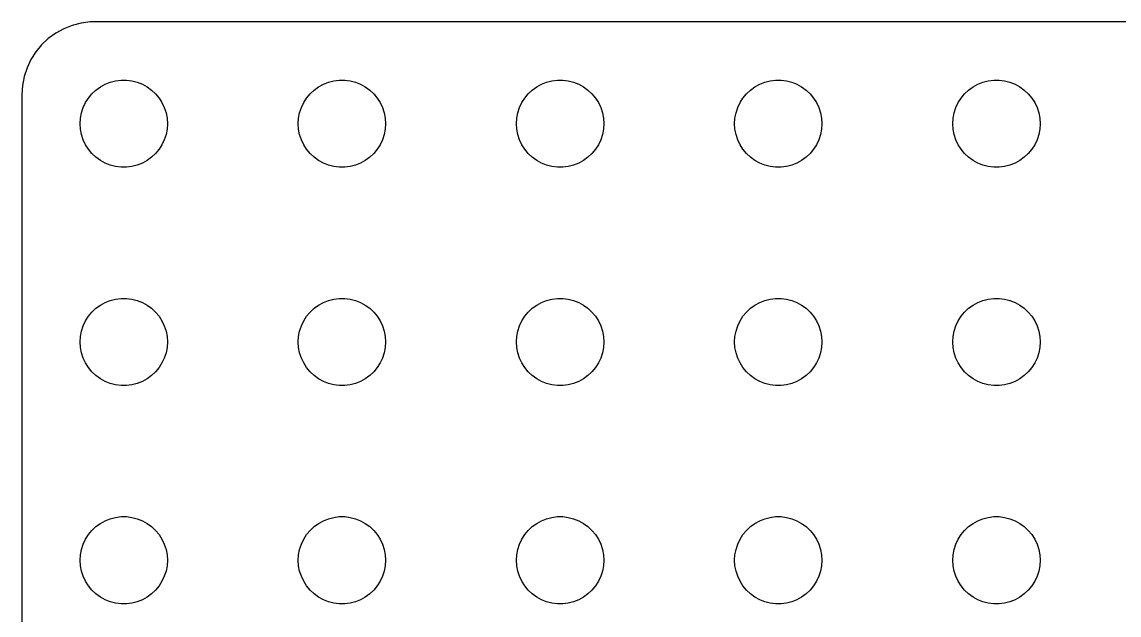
# Model space of a CAD drawing. Header units: metres. Extents: x -78 to 78, y -78 to 78.
# Drawn here: x -78.5 to -40.78, y 58.12 to 78.5 of the extents above; entities that cross this region are included whole.
import ezdxf

# ---------------------------------------------------------------- set-up
doc = ezdxf.new("R2010")
doc.units = ezdxf.units.M

msp = doc.modelspace()

# ---------------------------------------------------------------- linework, layer by layer
for p, q in [((-76.4684, 78.4557), (-76.7725, 78.3776)), ((-76.157, 78.4951), (-76.4684, 78.4557)), ((76.157, 78.4951), (-76.157, 78.4951)), ((-77.3396, 78.1108), (-77.5936, 77.9263)), ((-77.0644, 78.2621), (-77.3396, 78.1108)), ((-76.7725, 78.3776), (-77.0644, 78.2621)), ((-77.8224, 77.7114), (-78.0225, 77.4695)), ((-77.5936, 77.9263), (-77.8224, 77.7114)), ((-78.0225, 77.4695), (-78.1908, 77.2044)), ((-78.1908, 77.2044), (-78.3244, 76.9203)), ((-78.4214, 76.6217), (-78.4803, 76.3133)), ((-78.3244, 76.9203), (-78.4214, 76.6217)), ((-78.4803, 76.3133), (-78.5, 76)), ((-75.9561, 76.1558), (-75.8037, 76.2665)), ((-75.8037, 76.2665), (-75.6387, 76.3572)), ((-75.6387, 76.3572), (-75.4635, 76.4266)), ((-75.4635, 76.4266), (-75.2811, 76.4734)), ((-75.2811, 76.4734), (-75.0942, 76.497)), ((-75.0942, 76.497), (-74.9058, 76.497)), ((-74.9058, 76.497), (-74.7189, 76.4734)), ((-74.7189, 76.4734), (-74.5365, 76.4266)), ((-74.5365, 76.4266), (-74.3613, 76.3572)), ((-74.3613, 76.3572), (-74.1963, 76.2665)), ((-74.1963, 76.2665), (-74.0439, 76.1558)), ((-68.4561, 76.1558), (-68.3037, 76.2665)), ((-68.3037, 76.2665), (-68.1387, 76.3572)), ((-68.1387, 76.3572), (-67.9635, 76.4266)), ((-67.9635, 76.4266), (-67.7811, 76.4734)), ((-67.7811, 76.4734), (-67.5942, 76.497)), ((-67.5942, 76.497), (-67.4058, 76.497)), ((-67.4058, 76.497), (-67.2189, 76.4734)), ((-67.2189, 76.4734), (-67.0365, 76.4266)), ((-67.0365, 76.4266), (-66.8613, 76.3572)), ((-66.8613, 76.3572), (-66.6963, 76.2665)), ((-66.6963, 76.2665), (-66.5439, 76.1558)), ((-60.9561, 76.1558), (-60.8037, 76.2665)), ((-60.8037, 76.2665), (-60.6387, 76.3572)), ((-60.6387, 76.3572), (-60.4635, 76.4266)), ((-60.4635, 76.4266), (-60.2811, 76.4734)), ((-60.2811, 76.4734), (-60.0942, 76.497)), ((-60.0942, 76.497), (-59.9058, 76.497)), ((-59.9058, 76.497), (-59.7189, 76.4734)), ((-59.7189, 76.4734), (-59.5365, 76.4266)), ((-59.5365, 76.4266), (-59.3613, 76.3572)), ((-59.3613, 76.3572), (-59.1963, 76.2665)), ((-59.1963, 76.2665), (-59.0439, 76.1558)), ((-53.4561, 76.1558), (-53.3037, 76.2665)), ((-53.3037, 76.2665), (-53.1387, 76.3572)), ((-53.1387, 76.3572), (-52.9635, 76.4266)), ((-52.9635, 76.4266), (-52.7811, 76.4734)), ((-52.7811, 76.4734), (-52.5942, 76.497)), ((-52.5942, 76.497), (-52.4058, 76.497)), ((-52.4058, 76.497), (-52.2189, 76.4734)), ((-52.2189, 76.4734), (-52.0365, 76.4266)), ((-52.0365, 76.4266), (-51.8613, 76.3572)), ((-51.8613, 76.3572), (-51.6963, 76.2665)), ((-51.6963, 76.2665), (-51.5439, 76.1558)), ((-45.9561, 76.1558), (-45.8037, 76.2665)), ((-45.8037, 76.2665), (-45.6387, 76.3572)), ((-45.6387, 76.3572), (-45.4635, 76.4266)), ((-45.4635, 76.4266), (-45.2811, 76.4734)), ((-45.2811, 76.4734), (-45.0942, 76.497)), ((-45.0942, 76.497), (-44.9058, 76.497)), ((-44.9058, 76.497), (-44.7189, 76.4734)), ((-44.7189, 76.4734), (-44.5365, 76.4266)), ((-44.5365, 76.4266), (-44.3613, 76.3572)), ((-44.3613, 76.3572), (-44.1963, 76.2665)), ((-44.1963, 76.2665), (-44.0439, 76.1558)), ((-78.5, 76), (-78.5, -76)), ((-76.3145, 75.7226), (-76.2135, 75.8817)), ((-76.2135, 75.8817), (-76.0934, 76.0268)), ((-76.0934, 76.0268), (-75.9561, 76.1558)), ((-74.0439, 76.1558), (-73.9065, 76.0268)), ((-73.9065, 76.0268), (-73.7865, 75.8817)), ((-73.7865, 75.8817), (-73.6855, 75.7226)), ((-68.8145, 75.7226), (-68.7135, 75.8817)), ((-68.7135, 75.8817), (-68.5934, 76.0268)), ((-68.5934, 76.0268), (-68.4561, 76.1558)), ((-66.5439, 76.1558), (-66.4065, 76.0268)), ((-66.4065, 76.0268), (-66.2865, 75.8817)), ((-66.2865, 75.8817), (-66.1855, 75.7226)), ((-61.3145, 75.7226), (-61.2135, 75.8817)), ((-61.2135, 75.8817), (-61.0934, 76.0268)), ((-61.0934, 76.0268), (-60.9561, 76.1558)), ((-59.0439, 76.1558), (-58.9065, 76.0268)), ((-58.9065, 76.0268), (-58.7865, 75.8817)), ((-58.7865, 75.8817), (-58.6855, 75.7226)), ((-53.8145, 75.7226), (-53.7135, 75.8817)), ((-53.7135, 75.8817), (-53.5934, 76.0268)), ((-53.5934, 76.0268), (-53.4561, 76.1558)), ((-51.5439, 76.1558), (-51.4065, 76.0268)), ((-51.4065, 76.0268), (-51.2865, 75.8817)), ((-51.2865, 75.8817), (-51.1855, 75.7226)), ((-46.3145, 75.7226), (-46.2135, 75.8817)), ((-46.2135, 75.8817), (-46.0934, 76.0268)), ((-46.0934, 76.0268), (-45.9561, 76.1558)), ((-44.0439, 76.1558), (-43.9065, 76.0268)), ((-43.9065, 76.0268), (-43.7865, 75.8817)), ((-43.7865, 75.8817), (-43.6855, 75.7226)), ((-76.4529, 75.373), (-76.3947, 75.5522)), ((-76.3947, 75.5522), (-76.3145, 75.7226)), ((-73.6855, 75.7226), (-73.6053, 75.5522)), ((-73.6053, 75.5522), (-73.5471, 75.373)), ((-68.9529, 75.373), (-68.8947, 75.5522)), ((-68.8947, 75.5522), (-68.8145, 75.7226)), ((-66.1855, 75.7226), (-66.1053, 75.5522)), ((-66.1053, 75.5522), (-66.0471, 75.373)), ((-61.4529, 75.373), (-61.3947, 75.5522)), ((-61.3947, 75.5522), (-61.3145, 75.7226)), ((-58.6855, 75.7226), (-58.6053, 75.5522)), ((-58.6053, 75.5522), (-58.5471, 75.373)), ((-53.9529, 75.373), (-53.8947, 75.5522)), ((-53.8947, 75.5522), (-53.8145, 75.7226)), ((-51.1855, 75.7226), (-51.1053, 75.5522)), ((-51.1053, 75.5522), (-51.0471, 75.373)), ((-46.4529, 75.373), (-46.3947, 75.5522)), ((-46.3947, 75.5522), (-46.3145, 75.7226)), ((-43.6855, 75.7226), (-43.6053, 75.5522)), ((-43.6053, 75.5522), (-43.5471, 75.373)), ((-76.5, 75), (-76.4882, 75.188)), ((-76.4882, 75.188), (-76.4529, 75.373)), ((-73.5471, 75.373), (-73.5118, 75.188)), ((-73.5118, 75.188), (-73.5, 75)), ((-69, 75), (-68.9882, 75.188)), ((-68.9882, 75.188), (-68.9529, 75.373)), ((-66.0471, 75.373), (-66.0118, 75.188)), ((-66.0118, 75.188), (-66, 75)), ((-61.5, 75), (-61.4882, 75.188)), ((-61.4882, 75.188), (-61.4529, 75.373)), ((-58.5471, 75.373), (-58.5118, 75.188)), ((-58.5118, 75.188), (-58.5, 75)), ((-54, 75), (-53.9882, 75.188)), ((-53.9882, 75.188), (-53.9529, 75.373)), ((-51.0471, 75.373), (-51.0118, 75.188)), ((-51.0118, 75.188), (-51, 75)), ((-46.5, 75), (-46.4882, 75.188)), ((-46.4882, 75.188), (-46.4529, 75.373)), ((-43.5471, 75.373), (-43.5118, 75.188)), ((-43.5118, 75.188), (-43.5, 75)), ((-76.4882, 74.812), (-76.5, 75)), ((-76.4529, 74.627), (-76.4882, 74.812)), ((-73.5118, 74.812), (-73.5471, 74.627)), ((-73.5, 75), (-73.5118, 74.812)), ((-68.9882, 74.812), (-69, 75)), ((-68.9529, 74.627), (-68.9882, 74.812)), ((-66.0118, 74.812), (-66.0471, 74.627)), ((-66, 75), (-66.0118, 74.812)), ((-61.4882, 74.812), (-61.5, 75)), ((-61.4529, 74.627), (-61.4882, 74.812)), ((-58.5118, 74.812), (-58.5471, 74.627)), ((-58.5, 75), (-58.5118, 74.812)), ((-53.9882, 74.812), (-54, 75)), ((-53.9529, 74.627), (-53.9882, 74.812)), ((-51.0118, 74.812), (-51.0471, 74.627)), ((-51, 75), (-51.0118, 74.812)), ((-46.4882, 74.812), (-46.5, 75)), ((-46.4529, 74.627), (-46.4882, 74.812)), ((-43.5118, 74.812), (-43.5471, 74.627)), ((-43.5, 75), (-43.5118, 74.812)), ((-76.3947, 74.4478), (-76.4529, 74.627)), ((-76.3145, 74.2774), (-76.3947, 74.4478)), ((-73.6053, 74.4478), (-73.6855, 74.2774)), ((-73.5471, 74.627), (-73.6053, 74.4478)), ((-68.8947, 74.4478), (-68.9529, 74.627)), ((-68.8145, 74.2774), (-68.8947, 74.4478)), ((-66.1053, 74.4478), (-66.1855, 74.2774)), ((-66.0471, 74.627), (-66.1053, 74.4478)), ((-61.3947, 74.4478), (-61.4529, 74.627)), ((-61.3145, 74.2774), (-61.3947, 74.4478)), ((-58.6053, 74.4478), (-58.6855, 74.2774)), ((-58.5471, 74.627), (-58.6053, 74.4478)), ((-53.8947, 74.4478), (-53.9529, 74.627)), ((-53.8145, 74.2774), (-53.8947, 74.4478)), ((-51.1053, 74.4478), (-51.1855, 74.2774)), ((-51.0471, 74.627), (-51.1053, 74.4478)), ((-46.3947, 74.4478), (-46.4529, 74.627)), ((-46.3145, 74.2774), (-46.3947, 74.4478)), ((-43.6053, 74.4478), (-43.6855, 74.2774)), ((-43.5471, 74.627), (-43.6053, 74.4478)), ((-76.2135, 74.1183), (-76.3145, 74.2774)), ((-76.0934, 73.9732), (-76.2135, 74.1183)), ((-75.9561, 73.8442), (-76.0934, 73.9732)), ((-73.9065, 73.9732), (-74.0439, 73.8442)), ((-73.7865, 74.1183), (-73.9065, 73.9732)), ((-73.6855, 74.2774), (-73.7865, 74.1183)), ((-68.7135, 74.1183), (-68.8145, 74.2774)), ((-68.5934, 73.9732), (-68.7135, 74.1183)), ((-68.4561, 73.8442), (-68.5934, 73.9732)), ((-66.4065, 73.9732), (-66.5439, 73.8442)), ((-66.2865, 74.1183), (-66.4065, 73.9732)), ((-66.1855, 74.2774), (-66.2865, 74.1183)), ((-61.2135, 74.1183), (-61.3145, 74.2774)), ((-61.0934, 73.9732), (-61.2135, 74.1183)), ((-60.9561, 73.8442), (-61.0934, 73.9732)), ((-58.9065, 73.9732), (-59.0439, 73.8442)), ((-58.7865, 74.1183), (-58.9065, 73.9732)), ((-58.6855, 74.2774), (-58.7865, 74.1183)), ((-53.7135, 74.1183), (-53.8145, 74.2774)), ((-53.5934, 73.9732), (-53.7135, 74.1183)), ((-53.4561, 73.8442), (-53.5934, 73.9732)), ((-51.4065, 73.9732), (-51.5439, 73.8442)), ((-51.2865, 74.1183), (-51.4065, 73.9732)), ((-51.1855, 74.2774), (-51.2865, 74.1183)), ((-46.2135, 74.1183), (-46.3145, 74.2774)), ((-46.0934, 73.9732), (-46.2135, 74.1183)), ((-45.9561, 73.8442), (-46.0934, 73.9732)), ((-43.9065, 73.9732), (-44.0439, 73.8442)), ((-43.7865, 74.1183), (-43.9065, 73.9732)), ((-43.6855, 74.2774), (-43.7865, 74.1183)), ((-75.8037, 73.7335), (-75.9561, 73.8442)), ((-75.6387, 73.6428), (-75.8037, 73.7335)), ((-75.4635, 73.5734), (-75.6387, 73.6428)), ((-75.2811, 73.5266), (-75.4635, 73.5734)), ((-74.5365, 73.5734), (-74.7189, 73.5266)), ((-74.3613, 73.6428), (-74.5365, 73.5734)), ((-74.1963, 73.7335), (-74.3613, 73.6428)), ((-74.0439, 73.8442), (-74.1963, 73.7335)), ((-68.3037, 73.7335), (-68.4561, 73.8442)), ((-68.1387, 73.6428), (-68.3037, 73.7335)), ((-67.9635, 73.5734), (-68.1387, 73.6428)), ((-67.7811, 73.5266), (-67.9635, 73.5734)), ((-67.0365, 73.5734), (-67.2189, 73.5266)), ((-66.8613, 73.6428), (-67.0365, 73.5734)), ((-66.6963, 73.7335), (-66.8613, 73.6428)), ((-66.5439, 73.8442), (-66.6963, 73.7335)), ((-60.8037, 73.7335), (-60.9561, 73.8442)), ((-60.6387, 73.6428), (-60.8037, 73.7335)), ((-60.4635, 73.5734), (-60.6387, 73.6428)), ((-60.2811, 73.5266), (-60.4635, 73.5734)), ((-59.5365, 73.5734), (-59.7189, 73.5266)), ((-59.3613, 73.6428), (-59.5365, 73.5734)), ((-59.1963, 73.7335), (-59.3613, 73.6428)), ((-59.0439, 73.8442), (-59.1963, 73.7335)), ((-53.3037, 73.7335), (-53.4561, 73.8442)), ((-53.1387, 73.6428), (-53.3037, 73.7335)), ((-52.9635, 73.5734), (-53.1387, 73.6428)), ((-52.7811, 73.5266), (-52.9635, 73.5734)), ((-52.0365, 73.5734), (-52.2189, 73.5266)), ((-51.8613, 73.6428), (-52.0365, 73.5734)), ((-51.6963, 73.7335), (-51.8613, 73.6428)), ((-51.5439, 73.8442), (-51.6963, 73.7335)), ((-45.8037, 73.7335), (-45.9561, 73.8442)), ((-45.6387, 73.6428), (-45.8037, 73.7335)), ((-45.4635, 73.5734), (-45.6387, 73.6428)), ((-45.2811, 73.5266), (-45.4635, 73.5734)), ((-44.5365, 73.5734), (-44.7189, 73.5266)), ((-44.3613, 73.6428), (-44.5365, 73.5734)), ((-44.1963, 73.7335), (-44.3613, 73.6428)), ((-44.0439, 73.8442), (-44.1963, 73.7335)), ((-75.0942, 73.503), (-75.2811, 73.5266)), ((-74.9058, 73.503), (-75.0942, 73.503)), ((-74.7189, 73.5266), (-74.9058, 73.503)), ((-67.5942, 73.503), (-67.7811, 73.5266)), ((-67.4058, 73.503), (-67.5942, 73.503)), ((-67.2189, 73.5266), (-67.4058, 73.503)), ((-60.0942, 73.503), (-60.2811, 73.5266)), ((-59.9058, 73.503), (-60.0942, 73.503)), ((-59.7189, 73.5266), (-59.9058, 73.503)), ((-52.5942, 73.503), (-52.7811, 73.5266)), ((-52.4058, 73.503), (-52.5942, 73.503)), ((-52.2189, 73.5266), (-52.4058, 73.503)), ((-45.0942, 73.503), (-45.2811, 73.5266)), ((-44.9058, 73.503), (-45.0942, 73.503)), ((-44.7189, 73.5266), (-44.9058, 73.503)), ((-76.0934, 68.5268), (-75.9561, 68.6558)), ((-75.9561, 68.6558), (-75.8037, 68.7665)), ((-75.8037, 68.7665), (-75.6387, 68.8572)), ((-75.6387, 68.8572), (-75.4635, 68.9266)), ((-75.4635, 68.9266), (-75.2811, 68.9734)), ((-75.2811, 68.9734), (-75.0942, 68.997)), ((-75.0942, 68.997), (-74.9058, 68.997)), ((-74.9058, 68.997), (-74.7189, 68.9734)), ((-74.7189, 68.9734), (-74.5365, 68.9266)), ((-74.5365, 68.9266), (-74.3613, 68.8572)), ((-74.3613, 68.8572), (-74.1963, 68.7665)), ((-74.1963, 68.7665), (-74.0439, 68.6558)), ((-74.0439, 68.6558), (-73.9065, 68.5268)), ((-68.5934, 68.5268), (-68.4561, 68.6558)), ((-68.4561, 68.6558), (-68.3037, 68.7665)), ((-68.3037, 68.7665), (-68.1387, 68.8572)), ((-68.1387, 68.8572), (-67.9635, 68.9266)), ((-67.9635, 68.9266), (-67.7811, 68.9734)), ((-67.7811, 68.9734), (-67.5942, 68.997)), ((-67.5942, 68.997), (-67.4058, 68.997)), ((-67.4058, 68.997), (-67.2189, 68.9734)), ((-67.2189, 68.9734), (-67.0365, 68.9266)), ((-67.0365, 68.9266), (-66.8613, 68.8572)), ((-66.8613, 68.8572), (-66.6963, 68.7665)), ((-66.6963, 68.7665), (-66.5439, 68.6558)), ((-66.5439, 68.6558), (-66.4065, 68.5268)), ((-61.0934, 68.5268), (-60.9561, 68.6558)), ((-60.9561, 68.6558), (-60.8037, 68.7665)), ((-60.8037, 68.7665), (-60.6387, 68.8572)), ((-60.6387, 68.8572), (-60.4635, 68.9266)), ((-60.4635, 68.9266), (-60.2811, 68.9734)), ((-60.2811, 68.9734), (-60.0942, 68.997)), ((-60.0942, 68.997), (-59.9058, 68.997)), ((-59.9058, 68.997), (-59.7189, 68.9734)), ((-59.7189, 68.9734), (-59.5365, 68.9266)), ((-59.5365, 68.9266), (-59.3613, 68.8572)), ((-59.3613, 68.8572), (-59.1963, 68.7665)), ((-59.1963, 68.7665), (-59.0439, 68.6558)), ((-59.0439, 68.6558), (-58.9065, 68.5268)), ((-53.5934, 68.5268), (-53.4561, 68.6558)), ((-53.4561, 68.6558), (-53.3037, 68.7665)), ((-53.3037, 68.7665), (-53.1387, 68.8572)), ((-53.1387, 68.8572), (-52.9635, 68.9266)), ((-52.9635, 68.9266), (-52.7811, 68.9734)), ((-52.7811, 68.9734), (-52.5942, 68.997)), ((-52.5942, 68.997), (-52.4058, 68.997)), ((-52.4058, 68.997), (-52.2189, 68.9734)), ((-52.2189, 68.9734), (-52.0365, 68.9266)), ((-52.0365, 68.9266), (-51.8613, 68.8572)), ((-51.8613, 68.8572), (-51.6963, 68.7665)), ((-51.6963, 68.7665), (-51.5439, 68.6558)), ((-51.5439, 68.6558), (-51.4065, 68.5268)), ((-46.0934, 68.5268), (-45.9561, 68.6558)), ((-45.9561, 68.6558), (-45.8037, 68.7665)), ((-45.8037, 68.7665), (-45.6387, 68.8572)), ((-45.6387, 68.8572), (-45.4635, 68.9266)), ((-45.4635, 68.9266), (-45.2811, 68.9734)), ((-45.2811, 68.9734), (-45.0942, 68.997)), ((-45.0942, 68.997), (-44.9058, 68.997)), ((-44.9058, 68.997), (-44.7189, 68.9734)), ((-44.7189, 68.9734), (-44.5365, 68.9266)), ((-44.5365, 68.9266), (-44.3613, 68.8572)), ((-44.3613, 68.8572), (-44.1963, 68.7665)), ((-44.1963, 68.7665), (-44.0439, 68.6558)), ((-44.0439, 68.6558), (-43.9065, 68.5268)), ((-76.3145, 68.2226), (-76.2135, 68.3817)), ((-76.2135, 68.3817), (-76.0934, 68.5268)), ((-73.9065, 68.5268), (-73.7865, 68.3817)), ((-73.7865, 68.3817), (-73.6855, 68.2226)), ((-68.8145, 68.2226), (-68.7135, 68.3817)), ((-68.7135, 68.3817), (-68.5934, 68.5268)), ((-66.4065, 68.5268), (-66.2865, 68.3817)), ((-66.2865, 68.3817), (-66.1855, 68.2226)), ((-61.3145, 68.2226), (-61.2135, 68.3817)), ((-61.2135, 68.3817), (-61.0934, 68.5268)), ((-58.9065, 68.5268), (-58.7865, 68.3817)), ((-58.7865, 68.3817), (-58.6855, 68.2226)), ((-53.8145, 68.2226), (-53.7135, 68.3817)), ((-53.7135, 68.3817), (-53.5934, 68.5268)), ((-51.4065, 68.5268), (-51.2865, 68.3817)), ((-51.2865, 68.3817), (-51.1855, 68.2226)), ((-46.3145, 68.2226), (-46.2135, 68.3817)), ((-46.2135, 68.3817), (-46.0934, 68.5268)), ((-43.9065, 68.5268), (-43.7865, 68.3817)), ((-43.7865, 68.3817), (-43.6855, 68.2226)), ((-76.4529, 67.873), (-76.3947, 68.0522)), ((-76.3947, 68.0522), (-76.3145, 68.2226)), ((-73.6855, 68.2226), (-73.6053, 68.0522)), ((-73.6053, 68.0522), (-73.5471, 67.873)), ((-68.9529, 67.873), (-68.8947, 68.0522)), ((-68.8947, 68.0522), (-68.8145, 68.2226)), ((-66.1855, 68.2226), (-66.1053, 68.0522)), ((-66.1053, 68.0522), (-66.0471, 67.873)), ((-61.4529, 67.873), (-61.3947, 68.0522)), ((-61.3947, 68.0522), (-61.3145, 68.2226)), ((-58.6855, 68.2226), (-58.6053, 68.0522)), ((-58.6053, 68.0522), (-58.5471, 67.873)), ((-53.9529, 67.873), (-53.8947, 68.0522)), ((-53.8947, 68.0522), (-53.8145, 68.2226)), ((-51.1855, 68.2226), (-51.1053, 68.0522)), ((-51.1053, 68.0522), (-51.0471, 67.873)), ((-46.4529, 67.873), (-46.3947, 68.0522)), ((-46.3947, 68.0522), (-46.3145, 68.2226)), ((-43.6855, 68.2226), (-43.6053, 68.0522)), ((-43.6053, 68.0522), (-43.5471, 67.873)), ((-76.5, 67.5), (-76.4882, 67.688)), ((-76.4882, 67.688), (-76.4529, 67.873)), ((-73.5471, 67.873), (-73.5118, 67.688)), ((-73.5118, 67.688), (-73.5, 67.5)), ((-69, 67.5), (-68.9882, 67.688)), ((-68.9882, 67.688), (-68.9529, 67.873)), ((-66.0471, 67.873), (-66.0118, 67.688)), ((-66.0118, 67.688), (-66, 67.5)), ((-61.5, 67.5), (-61.4882, 67.688)), ((-61.4882, 67.688), (-61.4529, 67.873)), ((-58.5471, 67.873), (-58.5118, 67.688)), ((-58.5118, 67.688), (-58.5, 67.5)), ((-54, 67.5), (-53.9882, 67.688)), ((-53.9882, 67.688), (-53.9529, 67.873)), ((-51.0471, 67.873), (-51.0118, 67.688)), ((-51.0118, 67.688), (-51, 67.5)), ((-46.5, 67.5), (-46.4882, 67.688)), ((-46.4882, 67.688), (-46.4529, 67.873)), ((-43.5471, 67.873), (-43.5118, 67.688)), ((-43.5118, 67.688), (-43.5, 67.5)), ((-76.4882, 67.312), (-76.5, 67.5)), ((-76.4529, 67.127), (-76.4882, 67.312)), ((-73.5118, 67.312), (-73.5471, 67.127)), ((-73.5, 67.5), (-73.5118, 67.312)), ((-68.9882, 67.312), (-69, 67.5)), ((-68.9529, 67.127), (-68.9882, 67.312)), ((-66.0118, 67.312), (-66.0471, 67.127)), ((-66, 67.5), (-66.0118, 67.312)), ((-61.4882, 67.312), (-61.5, 67.5)), ((-61.4529, 67.127), (-61.4882, 67.312)), ((-58.5118, 67.312), (-58.5471, 67.127)), ((-58.5, 67.5), (-58.5118, 67.312)), ((-53.9882, 67.312), (-54, 67.5)), ((-53.9529, 67.127), (-53.9882, 67.312)), ((-51.0118, 67.312), (-51.0471, 67.127)), ((-51, 67.5), (-51.0118, 67.312)), ((-46.4882, 67.312), (-46.5, 67.5)), ((-46.4529, 67.127), (-46.4882, 67.312)), ((-43.5118, 67.312), (-43.5471, 67.127)), ((-43.5, 67.5), (-43.5118, 67.312)), ((-76.3947, 66.9478), (-76.4529, 67.127)), ((-76.3145, 66.7774), (-76.3947, 66.9478)), ((-76.2135, 66.6183), (-76.3145, 66.7774)), ((-73.6855, 66.7774), (-73.7865, 66.6183)), ((-73.6053, 66.9478), (-73.6855, 66.7774)), ((-73.5471, 67.127), (-73.6053, 66.9478)), ((-68.8947, 66.9478), (-68.9529, 67.127)), ((-68.8145, 66.7774), (-68.8947, 66.9478)), ((-68.7135, 66.6183), (-68.8145, 66.7774)), ((-66.1855, 66.7774), (-66.2865, 66.6183)), ((-66.1053, 66.9478), (-66.1855, 66.7774)), ((-66.0471, 67.127), (-66.1053, 66.9478)), ((-61.3947, 66.9478), (-61.4529, 67.127)), ((-61.3145, 66.7774), (-61.3947, 66.9478)), ((-61.2135, 66.6183), (-61.3145, 66.7774)), ((-58.6855, 66.7774), (-58.7865, 66.6183)), ((-58.6053, 66.9478), (-58.6855, 66.7774)), ((-58.5471, 67.127), (-58.6053, 66.9478)), ((-53.8947, 66.9478), (-53.9529, 67.127)), ((-53.8145, 66.7774), (-53.8947, 66.9478)), ((-53.7135, 66.6183), (-53.8145, 66.7774)), ((-51.1855, 66.7774), (-51.2865, 66.6183)), ((-51.1053, 66.9478), (-51.1855, 66.7774)), ((-51.0471, 67.127), (-51.1053, 66.9478)), ((-46.3947, 66.9478), (-46.4529, 67.127)), ((-46.3145, 66.7774), (-46.3947, 66.9478)), ((-46.2135, 66.6183), (-46.3145, 66.7774)), ((-43.6855, 66.7774), (-43.7865, 66.6183)), ((-43.6053, 66.9478), (-43.6855, 66.7774)), ((-43.5471, 67.127), (-43.6053, 66.9478)), ((-76.0934, 66.4732), (-76.2135, 66.6183)), ((-75.9561, 66.3442), (-76.0934, 66.4732)), ((-73.9065, 66.4732), (-74.0439, 66.3442)), ((-73.7865, 66.6183), (-73.9065, 66.4732)), ((-68.5934, 66.4732), (-68.7135, 66.6183)), ((-68.4561, 66.3442), (-68.5934, 66.4732)), ((-66.4065, 66.4732), (-66.5439, 66.3442)), ((-66.2865, 66.6183), (-66.4065, 66.4732)), ((-61.0934, 66.4732), (-61.2135, 66.6183)), ((-60.9561, 66.3442), (-61.0934, 66.4732)), ((-58.9065, 66.4732), (-59.0439, 66.3442)), ((-58.7865, 66.6183), (-58.9065, 66.4732)), ((-53.5934, 66.4732), (-53.7135, 66.6183)), ((-53.4561, 66.3442), (-53.5934, 66.4732)), ((-51.4065, 66.4732), (-51.5439, 66.3442)), ((-51.2865, 66.6183), (-51.4065, 66.4732)), ((-46.0934, 66.4732), (-46.2135, 66.6183)), ((-45.9561, 66.3442), (-46.0934, 66.4732)), ((-43.9065, 66.4732), (-44.0439, 66.3442)), ((-43.7865, 66.6183), (-43.9065, 66.4732)), ((-75.8037, 66.2335), (-75.9561, 66.3442)), ((-75.6387, 66.1428), (-75.8037, 66.2335)), ((-75.4635, 66.0734), (-75.6387, 66.1428)), ((-75.2811, 66.0266), (-75.4635, 66.0734)), ((-75.0942, 66.003), (-75.2811, 66.0266)), ((-74.9058, 66.003), (-75.0942, 66.003)), ((-74.7189, 66.0266), (-74.9058, 66.003)), ((-74.5365, 66.0734), (-74.7189, 66.0266)), ((-74.3613, 66.1428), (-74.5365, 66.0734)), ((-74.1963, 66.2335), (-74.3613, 66.1428)), ((-74.0439, 66.3442), (-74.1963, 66.2335)), ((-68.3037, 66.2335), (-68.4561, 66.3442)), ((-68.1387, 66.1428), (-68.3037, 66.2335)), ((-67.9635, 66.0734), (-68.1387, 66.1428)), ((-67.7811, 66.0266), (-67.9635, 66.0734)), ((-67.5942, 66.003), (-67.7811, 66.0266)), ((-67.4058, 66.003), (-67.5942, 66.003)), ((-67.2189, 66.0266), (-67.4058, 66.003)), ((-67.0365, 66.0734), (-67.2189, 66.0266)), ((-66.8613, 66.1428), (-67.0365, 66.0734)), ((-66.6963, 66.2335), (-66.8613, 66.1428)), ((-66.5439, 66.3442), (-66.6963, 66.2335)), ((-60.8037, 66.2335), (-60.9561, 66.3442)), ((-60.6387, 66.1428), (-60.8037, 66.2335)), ((-60.4635, 66.0734), (-60.6387, 66.1428)), ((-60.2811, 66.0266), (-60.4635, 66.0734)), ((-60.0942, 66.003), (-60.2811, 66.0266)), ((-59.9058, 66.003), (-60.0942, 66.003)), ((-59.7189, 66.0266), (-59.9058, 66.003)), ((-59.5365, 66.0734), (-59.7189, 66.0266)), ((-59.3613, 66.1428), (-59.5365, 66.0734)), ((-59.1963, 66.2335), (-59.3613, 66.1428)), ((-59.0439, 66.3442), (-59.1963, 66.2335)), ((-53.3037, 66.2335), (-53.4561, 66.3442)), ((-53.1387, 66.1428), (-53.3037, 66.2335)), ((-52.9635, 66.0734), (-53.1387, 66.1428)), ((-52.7811, 66.0266), (-52.9635, 66.0734)), ((-52.5942, 66.003), (-52.7811, 66.0266)), ((-52.4058, 66.003), (-52.5942, 66.003)), ((-52.2189, 66.0266), (-52.4058, 66.003)), ((-52.0365, 66.0734), (-52.2189, 66.0266)), ((-51.8613, 66.1428), (-52.0365, 66.0734)), ((-51.6963, 66.2335), (-51.8613, 66.1428)), ((-51.5439, 66.3442), (-51.6963, 66.2335)), ((-45.8037, 66.2335), (-45.9561, 66.3442)), ((-45.6387, 66.1428), (-45.8037, 66.2335)), ((-45.4635, 66.0734), (-45.6387, 66.1428)), ((-45.2811, 66.0266), (-45.4635, 66.0734)), ((-45.0942, 66.003), (-45.2811, 66.0266)), ((-44.9058, 66.003), (-45.0942, 66.003)), ((-44.7189, 66.0266), (-44.9058, 66.003)), ((-44.5365, 66.0734), (-44.7189, 66.0266)), ((-44.3613, 66.1428), (-44.5365, 66.0734)), ((-44.1963, 66.2335), (-44.3613, 66.1428)), ((-44.0439, 66.3442), (-44.1963, 66.2335)), ((-75.2811, 61.4734), (-75.0942, 61.497)), ((-75.0942, 61.497), (-74.9058, 61.497)), ((-74.9058, 61.497), (-74.7189, 61.4734)), ((-67.7811, 61.4734), (-67.5942, 61.497)), ((-67.5942, 61.497), (-67.4058, 61.497)), ((-67.4058, 61.497), (-67.2189, 61.4734)), ((-60.2811, 61.4734), (-60.0942, 61.497)), ((-60.0942, 61.497), (-59.9058, 61.497)), ((-59.9058, 61.497), (-59.7189, 61.4734)), ((-52.7811, 61.4734), (-52.5942, 61.497)), ((-52.5942, 61.497), (-52.4058, 61.497)), ((-52.4058, 61.497), (-52.2189, 61.4734)), ((-45.2811, 61.4734), (-45.0942, 61.497)), ((-45.0942, 61.497), (-44.9058, 61.497)), ((-44.9058, 61.497), (-44.7189, 61.4734)), ((-76.0934, 61.0268), (-75.9561, 61.1558)), ((-75.9561, 61.1558), (-75.8037, 61.2665)), ((-75.8037, 61.2665), (-75.6387, 61.3572)), ((-75.6387, 61.3572), (-75.4635, 61.4266)), ((-75.4635, 61.4266), (-75.2811, 61.4734)), ((-74.7189, 61.4734), (-74.5365, 61.4266)), ((-74.5365, 61.4266), (-74.3613, 61.3572)), ((-74.3613, 61.3572), (-74.1963, 61.2665)), ((-74.1963, 61.2665), (-74.0439, 61.1558)), ((-74.0439, 61.1558), (-73.9065, 61.0268)), ((-68.5934, 61.0268), (-68.4561, 61.1558)), ((-68.4561, 61.1558), (-68.3037, 61.2665)), ((-68.3037, 61.2665), (-68.1387, 61.3572)), ((-68.1387, 61.3572), (-67.9635, 61.4266)), ((-67.9635, 61.4266), (-67.7811, 61.4734)), ((-67.2189, 61.4734), (-67.0365, 61.4266)), ((-67.0365, 61.4266), (-66.8613, 61.3572)), ((-66.8613, 61.3572), (-66.6963, 61.2665)), ((-66.6963, 61.2665), (-66.5439, 61.1558)), ((-66.5439, 61.1558), (-66.4065, 61.0268)), ((-61.0934, 61.0268), (-60.9561, 61.1558)), ((-60.9561, 61.1558), (-60.8037, 61.2665)), ((-60.8037, 61.2665), (-60.6387, 61.3572)), ((-60.6387, 61.3572), (-60.4635, 61.4266)), ((-60.4635, 61.4266), (-60.2811, 61.4734)), ((-59.7189, 61.4734), (-59.5365, 61.4266)), ((-59.5365, 61.4266), (-59.3613, 61.3572)), ((-59.3613, 61.3572), (-59.1963, 61.2665)), ((-59.1963, 61.2665), (-59.0439, 61.1558)), ((-59.0439, 61.1558), (-58.9065, 61.0268)), ((-53.5934, 61.0268), (-53.4561, 61.1558)), ((-53.4561, 61.1558), (-53.3037, 61.2665)), ((-53.3037, 61.2665), (-53.1387, 61.3572)), ((-53.1387, 61.3572), (-52.9635, 61.4266)), ((-52.9635, 61.4266), (-52.7811, 61.4734)), ((-52.2189, 61.4734), (-52.0365, 61.4266)), ((-52.0365, 61.4266), (-51.8613, 61.3572)), ((-51.8613, 61.3572), (-51.6963, 61.2665)), ((-51.6963, 61.2665), (-51.5439, 61.1558)), ((-51.5439, 61.1558), (-51.4065, 61.0268)), ((-46.0934, 61.0268), (-45.9561, 61.1558)), ((-45.9561, 61.1558), (-45.8037, 61.2665)), ((-45.8037, 61.2665), (-45.6387, 61.3572)), ((-45.6387, 61.3572), (-45.4635, 61.4266)), ((-45.4635, 61.4266), (-45.2811, 61.4734)), ((-44.7189, 61.4734), (-44.5365, 61.4266)), ((-44.5365, 61.4266), (-44.3613, 61.3572)), ((-44.3613, 61.3572), (-44.1963, 61.2665)), ((-44.1963, 61.2665), (-44.0439, 61.1558)), ((-44.0439, 61.1558), (-43.9065, 61.0268)), ((-76.3947, 60.5522), (-76.3145, 60.7226)), ((-76.3145, 60.7226), (-76.2135, 60.8817)), ((-76.2135, 60.8817), (-76.0934, 61.0268)), ((-73.9065, 61.0268), (-73.7865, 60.8817)), ((-73.7865, 60.8817), (-73.6855, 60.7226)), ((-73.6855, 60.7226), (-73.6053, 60.5522)), ((-68.8947, 60.5522), (-68.8145, 60.7226)), ((-68.8145, 60.7226), (-68.7135, 60.8817)), ((-68.7135, 60.8817), (-68.5934, 61.0268)), ((-66.4065, 61.0268), (-66.2865, 60.8817)), ((-66.2865, 60.8817), (-66.1855, 60.7226)), ((-66.1855, 60.7226), (-66.1053, 60.5522)), ((-61.3947, 60.5522), (-61.3145, 60.7226)), ((-61.3145, 60.7226), (-61.2135, 60.8817)), ((-61.2135, 60.8817), (-61.0934, 61.0268)), ((-58.9065, 61.0268), (-58.7865, 60.8817)), ((-58.7865, 60.8817), (-58.6855, 60.7226)), ((-58.6855, 60.7226), (-58.6053, 60.5522)), ((-53.8947, 60.5522), (-53.8145, 60.7226)), ((-53.8145, 60.7226), (-53.7135, 60.8817)), ((-53.7135, 60.8817), (-53.5934, 61.0268)), ((-51.4065, 61.0268), (-51.2865, 60.8817)), ((-51.2865, 60.8817), (-51.1855, 60.7226)), ((-51.1855, 60.7226), (-51.1053, 60.5522)), ((-46.3947, 60.5522), (-46.3145, 60.7226)), ((-46.3145, 60.7226), (-46.2135, 60.8817)), ((-46.2135, 60.8817), (-46.0934, 61.0268)), ((-43.9065, 61.0268), (-43.7865, 60.8817)), ((-43.7865, 60.8817), (-43.6855, 60.7226)), ((-43.6855, 60.7226), (-43.6053, 60.5522)), ((-76.4882, 60.188), (-76.4529, 60.373)), ((-76.4529, 60.373), (-76.3947, 60.5522)), ((-73.6053, 60.5522), (-73.5471, 60.373)), ((-73.5471, 60.373), (-73.5118, 60.188)), ((-68.9882, 60.188), (-68.9529, 60.373)), ((-68.9529, 60.373), (-68.8947, 60.5522)), ((-66.1053, 60.5522), (-66.0471, 60.373)), ((-66.0471, 60.373), (-66.0118, 60.188)), ((-61.4882, 60.188), (-61.4529, 60.373)), ((-61.4529, 60.373), (-61.3947, 60.5522)), ((-58.6053, 60.5522), (-58.5471, 60.373)), ((-58.5471, 60.373), (-58.5118, 60.188)), ((-53.9882, 60.188), (-53.9529, 60.373)), ((-53.9529, 60.373), (-53.8947, 60.5522)), ((-51.1053, 60.5522), (-51.0471, 60.373)), ((-51.0471, 60.373), (-51.0118, 60.188)), ((-46.4882, 60.188), (-46.4529, 60.373)), ((-46.4529, 60.373), (-46.3947, 60.5522)), ((-43.6053, 60.5522), (-43.5471, 60.373)), ((-43.5471, 60.373), (-43.5118, 60.188)), ((-76.5, 60), (-76.4882, 60.188)), ((-76.4882, 59.812), (-76.5, 60)), ((-73.5118, 60.188), (-73.5, 60)), ((-73.5, 60), (-73.5118, 59.812)), ((-69, 60), (-68.9882, 60.188)), ((-68.9882, 59.812), (-69, 60)), ((-66.0118, 60.188), (-66, 60)), ((-66, 60), (-66.0118, 59.812)), ((-61.5, 60), (-61.4882, 60.188)), ((-61.4882, 59.812), (-61.5, 60)), ((-58.5118, 60.188), (-58.5, 60)), ((-58.5, 60), (-58.5118, 59.812)), ((-54, 60), (-53.9882, 60.188)), ((-53.9882, 59.812), (-54, 60)), ((-51.0118, 60.188), (-51, 60)), ((-51, 60), (-51.0118, 59.812)), ((-46.5, 60), (-46.4882, 60.188)), ((-46.4882, 59.812), (-46.5, 60)), ((-43.5118, 60.188), (-43.5, 60)), ((-43.5, 60), (-43.5118, 59.812)), ((-76.4529, 59.627), (-76.4882, 59.812)), ((-76.3947, 59.4478), (-76.4529, 59.627)), ((-73.5471, 59.627), (-73.6053, 59.4478)), ((-73.5118, 59.812), (-73.5471, 59.627)), ((-68.9529, 59.627), (-68.9882, 59.812)), ((-68.8947, 59.4478), (-68.9529, 59.627)), ((-66.0471, 59.627), (-66.1053, 59.4478)), ((-66.0118, 59.812), (-66.0471, 59.627)), ((-61.4529, 59.627), (-61.4882, 59.812)), ((-61.3947, 59.4478), (-61.4529, 59.627)), ((-58.5471, 59.627), (-58.6053, 59.4478)), ((-58.5118, 59.812), (-58.5471, 59.627)), ((-53.9529, 59.627), (-53.9882, 59.812)), ((-53.8947, 59.4478), (-53.9529, 59.627)), ((-51.0471, 59.627), (-51.1053, 59.4478)), ((-51.0118, 59.812), (-51.0471, 59.627)), ((-46.4529, 59.627), (-46.4882, 59.812)), ((-46.3947, 59.4478), (-46.4529, 59.627)), ((-43.5471, 59.627), (-43.6053, 59.4478)), ((-43.5118, 59.812), (-43.5471, 59.627)), ((-76.3145, 59.2774), (-76.3947, 59.4478)), ((-76.2135, 59.1183), (-76.3145, 59.2774)), ((-73.6855, 59.2774), (-73.7865, 59.1183)), ((-73.6053, 59.4478), (-73.6855, 59.2774)), ((-68.8145, 59.2774), (-68.8947, 59.4478)), ((-68.7135, 59.1183), (-68.8145, 59.2774)), ((-66.1855, 59.2774), (-66.2865, 59.1183)), ((-66.1053, 59.4478), (-66.1855, 59.2774)), ((-61.3145, 59.2774), (-61.3947, 59.4478)), ((-61.2135, 59.1183), (-61.3145, 59.2774)), ((-58.6855, 59.2774), (-58.7865, 59.1183)), ((-58.6053, 59.4478), (-58.6855, 59.2774)), ((-53.8145, 59.2774), (-53.8947, 59.4478)), ((-53.7135, 59.1183), (-53.8145, 59.2774)), ((-51.1855, 59.2774), (-51.2865, 59.1183)), ((-51.1053, 59.4478), (-51.1855, 59.2774)), ((-46.3145, 59.2774), (-46.3947, 59.4478)), ((-46.2135, 59.1183), (-46.3145, 59.2774)), ((-43.6855, 59.2774), (-43.7865, 59.1183)), ((-43.6053, 59.4478), (-43.6855, 59.2774)), ((-76.0934, 58.9732), (-76.2135, 59.1183)), ((-75.9561, 58.8442), (-76.0934, 58.9732)), ((-75.8037, 58.7335), (-75.9561, 58.8442)), ((-74.0439, 58.8442), (-74.1963, 58.7335)), ((-73.9065, 58.9732), (-74.0439, 58.8442)), ((-73.7865, 59.1183), (-73.9065, 58.9732)), ((-68.5934, 58.9732), (-68.7135, 59.1183)), ((-68.4561, 58.8442), (-68.5934, 58.9732)), ((-68.3037, 58.7335), (-68.4561, 58.8442)), ((-66.5439, 58.8442), (-66.6963, 58.7335)), ((-66.4065, 58.9732), (-66.5439, 58.8442)), ((-66.2865, 59.1183), (-66.4065, 58.9732)), ((-61.0934, 58.9732), (-61.2135, 59.1183)), ((-60.9561, 58.8442), (-61.0934, 58.9732)), ((-60.8037, 58.7335), (-60.9561, 58.8442)), ((-59.0439, 58.8442), (-59.1963, 58.7335)), ((-58.9065, 58.9732), (-59.0439, 58.8442)), ((-58.7865, 59.1183), (-58.9065, 58.9732)), ((-53.5934, 58.9732), (-53.7135, 59.1183)), ((-53.4561, 58.8442), (-53.5934, 58.9732)), ((-53.3037, 58.7335), (-53.4561, 58.8442)), ((-51.5439, 58.8442), (-51.6963, 58.7335)), ((-51.4065, 58.9732), (-51.5439, 58.8442)), ((-51.2865, 59.1183), (-51.4065, 58.9732)), ((-46.0934, 58.9732), (-46.2135, 59.1183)), ((-45.9561, 58.8442), (-46.0934, 58.9732)), ((-45.8037, 58.7335), (-45.9561, 58.8442)), ((-44.0439, 58.8442), (-44.1963, 58.7335)), ((-43.9065, 58.9732), (-44.0439, 58.8442)), ((-43.7865, 59.1183), (-43.9065, 58.9732)), ((-75.6387, 58.6428), (-75.8037, 58.7335)), ((-75.4635, 58.5734), (-75.6387, 58.6428)), ((-75.2811, 58.5266), (-75.4635, 58.5734)), ((-75.0942, 58.503), (-75.2811, 58.5266)), ((-74.9058, 58.503), (-75.0942, 58.503)), ((-74.7189, 58.5266), (-74.9058, 58.503)), ((-74.5365, 58.5734), (-74.7189, 58.5266)), ((-74.3613, 58.6428), (-74.5365, 58.5734)), ((-74.1963, 58.7335), (-74.3613, 58.6428)), ((-68.1387, 58.6428), (-68.3037, 58.7335)), ((-67.9635, 58.5734), (-68.1387, 58.6428)), ((-67.7811, 58.5266), (-67.9635, 58.5734)), ((-67.5942, 58.503), (-67.7811, 58.5266)), ((-67.4058, 58.503), (-67.5942, 58.503)), ((-67.2189, 58.5266), (-67.4058, 58.503)), ((-67.0365, 58.5734), (-67.2189, 58.5266)), ((-66.8613, 58.6428), (-67.0365, 58.5734)), ((-66.6963, 58.7335), (-66.8613, 58.6428)), ((-60.6387, 58.6428), (-60.8037, 58.7335)), ((-60.4635, 58.5734), (-60.6387, 58.6428)), ((-60.2811, 58.5266), (-60.4635, 58.5734)), ((-60.0942, 58.503), (-60.2811, 58.5266)), ((-59.9058, 58.503), (-60.0942, 58.503)), ((-59.7189, 58.5266), (-59.9058, 58.503)), ((-59.5365, 58.5734), (-59.7189, 58.5266)), ((-59.3613, 58.6428), (-59.5365, 58.5734)), ((-59.1963, 58.7335), (-59.3613, 58.6428)), ((-53.1387, 58.6428), (-53.3037, 58.7335)), ((-52.9635, 58.5734), (-53.1387, 58.6428)), ((-52.7811, 58.5266), (-52.9635, 58.5734)), ((-52.5942, 58.503), (-52.7811, 58.5266)), ((-52.4058, 58.503), (-52.5942, 58.503)), ((-52.2189, 58.5266), (-52.4058, 58.503)), ((-52.0365, 58.5734), (-52.2189, 58.5266)), ((-51.8613, 58.6428), (-52.0365, 58.5734)), ((-51.6963, 58.7335), (-51.8613, 58.6428)), ((-45.6387, 58.6428), (-45.8037, 58.7335)), ((-45.4635, 58.5734), (-45.6387, 58.6428)), ((-45.2811, 58.5266), (-45.4635, 58.5734)), ((-45.0942, 58.503), (-45.2811, 58.5266)), ((-44.9058, 58.503), (-45.0942, 58.503)), ((-44.7189, 58.5266), (-44.9058, 58.503)), ((-44.5365, 58.5734), (-44.7189, 58.5266)), ((-44.3613, 58.6428), (-44.5365, 58.5734)), ((-44.1963, 58.7335), (-44.3613, 58.6428))]:
    msp.add_line(p, q)

doc.saveas('drawing.dxf')
